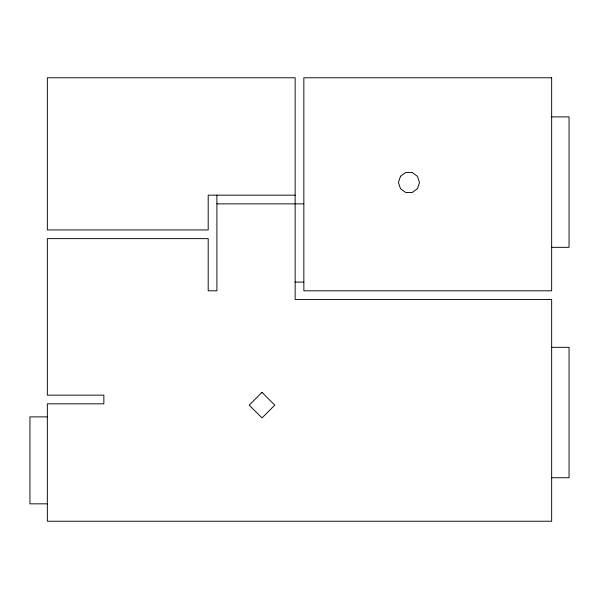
<?xml version="1.0" encoding="UTF-8"?>
<svg xmlns="http://www.w3.org/2000/svg" width="599" height="599" viewBox="0 0 599 599"><rect width="100%" height="100%" fill="white"/><g stroke="black" fill="none" stroke-linecap="round" stroke-linejoin="round"><path stroke-width="0.9" d="M551.657 116.902L569.05 116.902L569.05 247.327L551.657 247.327M295.15 195.162L208.197 195.162L208.197 229.941L47.343 229.941L47.343 77.773L295.15 77.773L295.15 299.5L551.657 299.5L551.657 521.227L47.343 521.227L47.343 403.838L103.859 403.838L103.859 395.145L47.343 395.145L47.343 238.634L208.197 238.634L208.197 290.807L216.898 290.807L216.898 195.162M216.898 203.855L303.85 203.855M295.15 282.107L303.85 282.107M551.657 347.323L569.05 347.323L569.05 477.747L551.657 477.747M47.343 416.882L29.95 416.882L29.95 503.834L47.343 503.834M400.461 176.323L398.455 182.5L400.461 188.678L405.718 192.496L412.217 192.496L417.473 188.678L419.48 182.5L417.473 176.323L412.217 172.505L405.718 172.505L400.461 176.323M262.003 392.36L249.221 405.141L262.003 417.922L274.784 405.141L262.003 392.36M551.657 77.773L303.85 77.773L303.85 290.807L551.657 290.807L551.657 77.773"/></g></svg>
